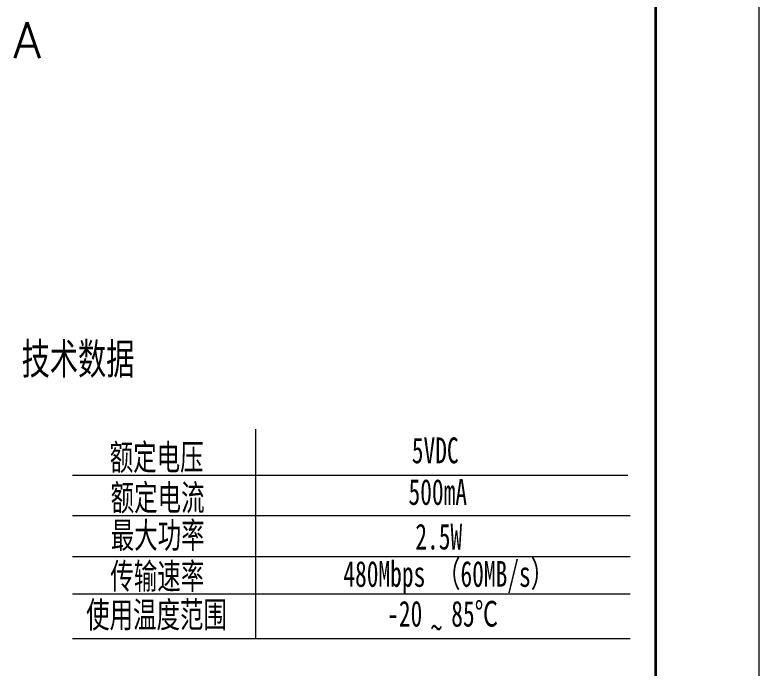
# Model space of a CAD drawing. Header units: millimetres. Extents: x -105 to 105, y -148 to 148.
# Drawn here: x 32.9 to 105, y 11.1 to 74.4 of the extents above; entities that cross this region are included whole.
import ezdxf
from ezdxf.enums import TextEntityAlignment as Align

# ---------------------------------------------------------------- set-up
doc = ezdxf.new("R2010")
doc.units = ezdxf.units.MM
doc.linetypes.add('点画线', pattern=[18, 12, -2, 2, -2])
doc.layers.get('0').update_dxf_attribs({"lineweight": 18})
for name, color, linetype, lineweight in [('尺寸线层', 3, 'Continuous', 18), ('粗实线层', 7, 'Continuous', 35), ('细实线层', 7, 'Continuous', 18)]:
    doc.layers.add(name, color=color, linetype=linetype, lineweight=lineweight)
doc.styles.get("Standard").update_dxf_attribs({"font": 'txt.shx', "height": 3})
doc.styles.add('标准', font='', dxfattribs={"width": 0.667, "height": 1})
doc.styles.get('标准').set_extended_font_data('SimSun')

# ---------------------------------------------------------------- blocks, each defined once
blk = doc.blocks.new('$CAXA_FRAME_13B17AC1$')
at = {"layer": '粗实线层'}
blk.add_line((95, -138.5), (95, 138.5), dxfattribs=at)
at = {"layer": '细实线层'}
blk.add_line((105, -148.5), (105, 148.5), dxfattribs=at)

msp = doc.modelspace()

# ---------------------------------------------------------------- linework, layer by layer
for p, q in [((56.192, 34.217), (56.192, 13.941)), ((38.458, 29.766), (92.27, 29.766)), ((38.458, 25.87), (92.491, 25.87)), ((38.458, 21.898), (92.491, 21.898)), ((38.458, 18.277), (92.491, 18.277)), ((38.458, 13.941), (92.491, 13.941))]:
    msp.add_line(p, q)

# ---------------------------------------------------------------- block references
at = {"layer": '粗实线层'}
msp.add_blockref('$CAXA_FRAME_13B17AC1$', (0, 0), dxfattribs=at)

# ---------------------------------------------------------------- texts
at = {"linetype": '点画线', "style": '标准', "width": 0.667}
for s, height, p in [('技术数据', 3, (33.549, 39.544)), ('额定电压 ', 2.5, (42.077, 30.271)), ('额定电流 ', 2.5, (42.168, 26.349)), ('最大功率 ', 2.5, (42.174, 22.704)), ('传输速率', 2.5, (42.137, 18.74)), ('使用温度范围', 2.5, (39.788, 15.005))]:
    msp.add_text(s, height=height, dxfattribs=at).set_placement(p)
at = {"style": '标准', "width": 0.667}
for s, p in [(' 5VDC', (70.214, 30.926)), (' 500mA', (69.894, 26.894)), ('2.5W', (71.693, 22.572)), ('480Mbps （60MB/s）', (64.715, 18.959)), ('-20 ', (68.96, 15.103)), ('85℃', (75.169, 15.103)), ('~', (73.167, 13.752))]:
    msp.add_text(s, height=2.5, dxfattribs=at).set_placement(p)
at = {"layer": '尺寸线层', "color": 7}
msp.add_text('A', height=3.5, dxfattribs=at).set_placement((34.088, 71.919), align=Align.MIDDLE_CENTER)

doc.saveas('drawing.dxf')
